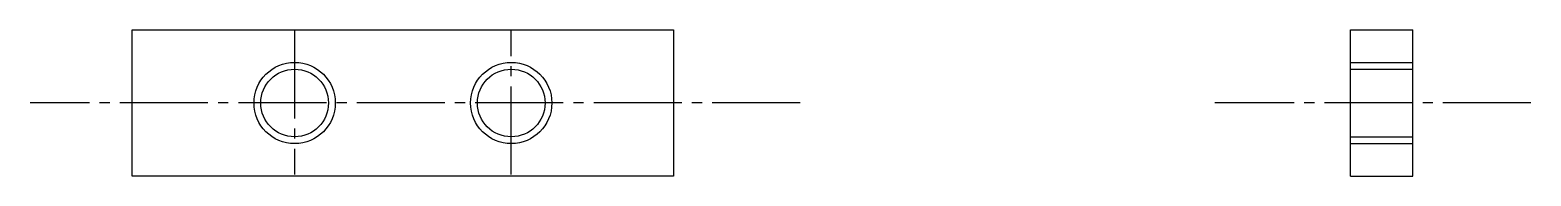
# Model space of a CAD drawing. Extents: x 11 to 187, y 10 to 87.
# Drawn here: x 131.1 to 186.5, y 81.9 to 87.3 of the extents above; entities outside this region: 2.
import ezdxf

# ---------------------------------------------------------------- set-up
doc = ezdxf.new("R2010")
doc.units = 0
doc.header["$LTSCALE"] = 0.25
doc.linetypes.add('CENTER', pattern=[17.5, 13, -1.5, 1.5, -1.5])
doc.layers.get('0').update_dxf_attribs({"linetype": 'CONTINUOUS'})
doc.styles.get("Standard").update_dxf_attribs({"font": 'txt.shx', "bigfont": 'bigfont.shx'})

msp = doc.modelspace()

# ---------------------------------------------------------------- linework, layer by layer
at = {"color": 7, "linetype": 'CONTINUOUS'}
for p, q in [((134.882, 87.301), (154.882, 87.301)), ((134.882, 81.901), (134.882, 87.301)), ((154.882, 87.301), (154.882, 81.901)), ((179.882, 81.901), (179.882, 87.301)), ((179.882, 87.301), (182.182, 87.301)), ((182.182, 81.901), (182.182, 87.301)), ((179.882, 85.851), (182.182, 85.851)), ((179.882, 83.351), (182.182, 83.351)), ((154.882, 81.901), (134.882, 81.901)), ((179.882, 81.901), (182.182, 81.901))]:
    msp.add_line(p, q, dxfattribs=at)
at = {"color": 1, "linetype": 'CENTER'}
for p, q in [((140.882, 87.283), (140.882, 81.963)), ((148.882, 81.963), (148.882, 87.283)), ((159.554, 84.601), (131.108, 84.601)), ((186.549, 84.601), (174.874, 84.601))]:
    msp.add_line(p, q, dxfattribs=at)
at = {"color": 3, "linetype": 'CONTINUOUS'}
for p, q in [((179.882, 86.101), (182.182, 86.101)), ((179.882, 83.101), (182.182, 83.101))]:
    msp.add_line(p, q, dxfattribs=at)
for p, q in [((144.882, 81.901), (144.882, 81.901)), ((149.882, 81.901), (149.882, 81.901))]:
    msp.add_line(p, q)
for centre in [(140.882, 84.601), (148.882, 84.601)]:
    msp.add_circle(centre, 1.5, dxfattribs=at)
at = {"color": 7, "linetype": 'CONTINUOUS'}
for centre in [(140.882, 84.601), (148.882, 84.601)]:
    msp.add_circle(centre, 1.25, dxfattribs=at)

# ---------------------------------------------------------------- texts
for s, p in [('SQN3-20-8', (10, 25)), ('SQN320', (10, 10))]:
    msp.add_text(s, height=4).set_placement(p)

doc.saveas('drawing.dxf')
